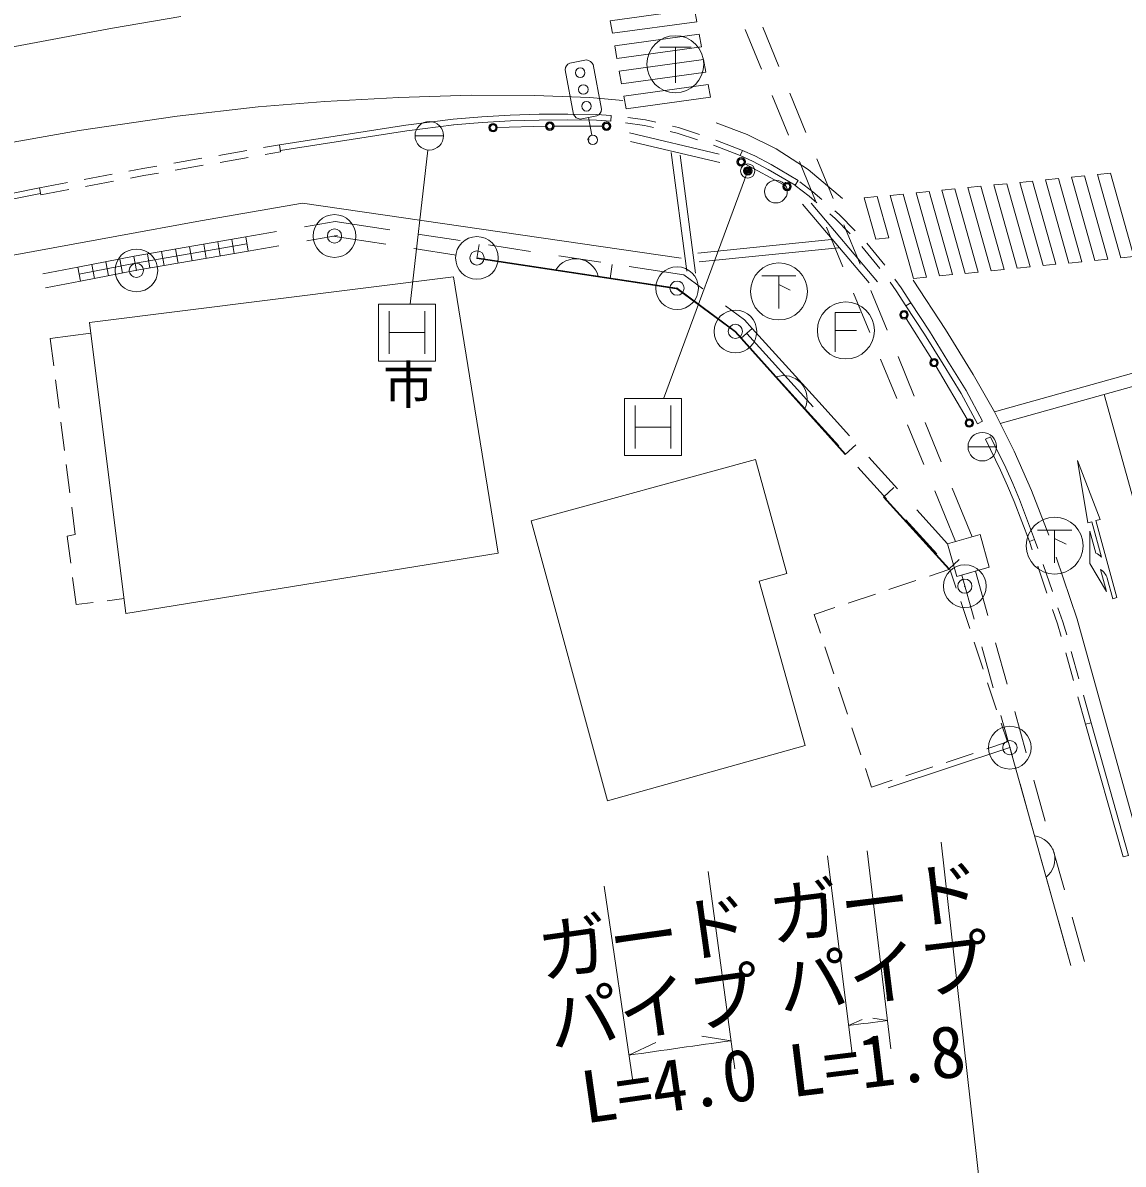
# Model space of a CAD drawing. Units: millimetres, scale not verified. Extents: x 40000 to 680000, y 20000 to 380000.
# Drawn here: x 175520 to 214160, y 249376 to 289436 of the extents above; entities that cross this region are included whole.
import ezdxf
from ezdxf.enums import TextEntityAlignment as Align

# ---------------------------------------------------------------- set-up
doc = ezdxf.new("R2010")
doc.units = ezdxf.units.MM
doc.header["$LTSCALE"] = 1000
doc.header["$PDMODE"] = 32
doc.header["$PDSIZE"] = 500
doc.linetypes.add('CHAIN', pattern=[18.5, 12, -1.5, 3.5, -1.5])
for name, color, linetype, lineweight in [('M-BGD', 7, 'Continuous', 13), ('M-BGD-EXST', 7, 'Continuous', 13), ('M-BMK', 2, 'CHAIN', 13), ('M-BMK-ROW', 30, 'Continuous', 13), ('M-STR-HTXT', 7, 'Continuous', 13), ('M-STR-STRC', 7, 'Continuous', 13)]:
    doc.layers.add(name, color=color, linetype=linetype, lineweight=lineweight)
doc.styles.add('ＭＳ ゴシック', font='')
doc.styles.get('ＭＳ ゴシック').set_extended_font_data('MS Gothic')

msp = doc.modelspace()

# ---------------------------------------------------------------- linework, layer by layer
at = {"layer": 'M-BGD'}
for p, q in [((202071, 287897), (201501, 289284)), ((201458, 287810), (200888, 289197)), ((202409, 285497), (201838, 286885)), ((203021, 285585), (202451, 286972)), ((196181, 286187), (196171, 285987)), ((197383, 286030), (196763, 286111)), ((197748, 285944), (197383, 286030)), ((197347, 285833), (196681, 285920)), ((197666, 285758), (197347, 285833)), ((198547, 285757), (198332, 285807)), ((199288, 285516), (198547, 285757)), ((189293, 285471), (190293, 285471)), ((195355, 285365), (195405, 285317)), ((199968, 284829), (196826, 285571)), ((199994, 284528), (196865, 285268)), ((198493, 285564), (198250, 285621)), ((199207, 285332), (198493, 285564)), ((200787, 284957), (199855, 285320)), ((182399, 284782), (183384, 284954)), ((183975, 285056), (184533, 285153)), ((184025, 284811), (184571, 284906)), ((184533, 285153), (184571, 284906)), ((198292, 284884), (198836, 280722)), ((200706, 284774), (199774, 285137)), ((180822, 284509), (181808, 284680)), ((180872, 284264), (181857, 284435)), ((182448, 284537), (183433, 284708)), ((198605, 284795), (199142, 280650)), ((203359, 283185), (202789, 284572)), ((203972, 283273), (203402, 284660)), ((177674, 283937), (178657, 284120)), ((179247, 284229), (179730, 284319)), ((179296, 283984), (179774, 284073)), ((179730, 284319), (180231, 284406)), ((179774, 284073), (180281, 284161)), ((176101, 283645), (177084, 283828)), ((177723, 283692), (178706, 283875)), ((203133, 283354), (202643, 283731)), ((202745, 283905), (202644, 283732)), ((203259, 283509), (202803, 283860)), ((176150, 283400), (177133, 283583)), ((203408, 283118), (203133, 283354)), ((203581, 283233), (203259, 283509)), ((185346, 283102), (198640, 281170)), ((202900, 283068), (205238, 280307)), ((203200, 283103), (205533, 280340)), ((204187, 282712), (204036, 282842)), ((185410, 282277), (186486, 282463)), ((188409, 282169), (186486, 282463)), ((204050, 282566), (203863, 282727)), ((204576, 282026), (204050, 282566)), ((204746, 282139), (204187, 282712)), ((183349, 281919), (184425, 282106)), ((190880, 281791), (189397, 282018)), ((204310, 280873), (203739, 282260)), ((204923, 280960), (204352, 282348)), ((181871, 281664), (181956, 281171)), ((182363, 281749), (182449, 281256)), ((182856, 281834), (182941, 281342)), ((185496, 281784), (186572, 281971)), ((188267, 281665), (186408, 281949)), ((191465, 281164), (191540, 281658)), ((193351, 281412), (191869, 281639)), ((199220, 281347), (203920, 281825)), ((205786, 280924), (205153, 281698)), ((179413, 281238), (179507, 280747)), ((179900, 281323), (179985, 280830)), ((180393, 281408), (180478, 280915)), ((180885, 281493), (180971, 281001)), ((181378, 281579), (181463, 281086)), ((183434, 281427), (184510, 281613)), ((190738, 281286), (189255, 281513)), ((195823, 281034), (194340, 281261)), ((199272, 281048), (204167, 281544)), ((205618, 280814), (204985, 281588)), ((176225, 280630), (177449, 280864)), ((177449, 280864), (177542, 280373)), ((177940, 280958), (178033, 280467)), ((178431, 281051), (178525, 280560)), ((178922, 281145), (179016, 280654)), ((193209, 280908), (191726, 281135)), ((196146, 280458), (196220, 280953)), ((198734, 280588), (196811, 280882)), ((192214, 270818), (190648, 280526)), ((195680, 280529), (194198, 280756)), ((199395, 280099), (198734, 280588)), ((206359, 280137), (206140, 280440)), ((176320, 280139), (177542, 280373)), ((198528, 280093), (196669, 280378)), ((200511, 278627), (198528, 280093)), ((205873, 278648), (205303, 280035)), ((206194, 280024), (205973, 280330)), ((206532, 279501), (206194, 280024)), ((206699, 279611), (206359, 280137)), ((205260, 278561), (204690, 279948)), ((188012, 277564), (188012, 279564)), ((188012, 279564), (190012, 279564)), ((188387, 279314), (188387, 277814)), ((189637, 279314), (189637, 277814)), ((190012, 279564), (190012, 277564)), ((200861, 279015), (200199, 279504)), ((204922, 279263), (204047, 279263)), ((204047, 279263), (204047, 277888)), ((201137, 278711), (200861, 279015)), ((177903, 278539), (176484, 278361)), ((188387, 278564), (189637, 278564)), ((200752, 278361), (200511, 278627)), ((203275, 275954), (200944, 278537)), ((204047, 278638), (204797, 278638)), ((176484, 278361), (176606, 277401)), ((203082, 275780), (200751, 278363)), ((206211, 276248), (205641, 277636)), ((206824, 276336), (206253, 277723)), ((190012, 277564), (188012, 277564)), ((176669, 276905), (176795, 275913)), ((196646, 274249), (196646, 276249)), ((196646, 276249), (198646, 276249)), ((198646, 276249), (198646, 274249)), ((204555, 274934), (203468, 276128)), ((197021, 275999), (197021, 274499)), ((198271, 275999), (198271, 274499)), ((204170, 274584), (203084, 275778)), ((176858, 275417), (176984, 274425)), ((197021, 275249), (198271, 275249)), ((207161, 273936), (206591, 275324)), ((207774, 274024), (207204, 275411)), ((209223, 275455), (209047, 275360)), ((204400, 274286), (204772, 274620)), ((208712, 274557), (209712, 274557)), ((198646, 274249), (196646, 274249)), ((206237, 273084), (205228, 274194)), ((177047, 273929), (177173, 272937)), ((205852, 272734), (204843, 273844)), ((205741, 272789), (206111, 273125)), ((205741, 272789), (206111, 273125)), ((208274, 271229), (207542, 273011)), ((208856, 271393), (208154, 273099)), ((177236, 272441), (177357, 271482)), ((208033, 270263), (205741, 272789)), ((208048, 270276), (205756, 272802)), ((207996, 271150), (206910, 272345)), ((193366, 271954), (196053, 262131)), ((207611, 270800), (206525, 271995)), ((177357, 271482), (177080, 271423)), ((177080, 271423), (177205, 270467)), ((211052, 271307), (210865, 271236)), ((210969, 270933), (210865, 271236)), ((211161, 270987), (211052, 271307)), ((192214, 270818), (179140, 268708)), ((208033, 270263), (208403, 270599)), ((211677, 269473), (211355, 270419)), ((202344, 270103), (201375, 269837)), ((207354, 270015), (208077, 270255)), ((208077, 270255), (208296, 269597)), ((208926, 268500), (208492, 270051)), ((209408, 268634), (208974, 270186)), ((211484, 269418), (211162, 270365)), ((177270, 269971), (177395, 269016)), ((201375, 269837), (202989, 264073)), ((205931, 269541), (206880, 269857)), ((179075, 269227), (178483, 269153)), ((204508, 269068), (205457, 269384)), ((177987, 269091), (177395, 269016)), ((203311, 268670), (204033, 268910)), ((208454, 269122), (208770, 268174)), ((211849, 268347), (211677, 268850)), ((212039, 268408), (211870, 268905)), ((203530, 268011), (203311, 268670)), ((212176, 267953), (212039, 268408)), ((211984, 267898), (211849, 268347)), ((208927, 267699), (209243, 266750)), ((210081, 266226), (209677, 267671)), ((204003, 266588), (203688, 267537)), ((209599, 266092), (209195, 267536)), ((212413, 266357), (212146, 267321)), ((212605, 266411), (212339, 267375)), ((204477, 265165), (204161, 266113)), ((209401, 266276), (209717, 265327)), ((212840, 264815), (212573, 265779)), ((213032, 264869), (212765, 265833)), ((210753, 263819), (210350, 265263)), ((210272, 263684), (209868, 265129)), ((209874, 264853), (210093, 264194)), ((214156, 260159), (212840, 264815)), ((204950, 263741), (204635, 264690)), ((202989, 264073), (196053, 262131)), ((210182, 263995), (205902, 262583)), ((210093, 264194), (209371, 263954)), ((212320, 256354), (210182, 263995)), ((208896, 263796), (207948, 263480)), ((205327, 262608), (205108, 263267)), ((207473, 263322), (206524, 263007)), ((206050, 262849), (205327, 262608)), ((211426, 261411), (211023, 262856)), ((210945, 261276), (210541, 262721)), ((212099, 259003), (211695, 260448)), ((211618, 258869), (211214, 260313)), ((214348, 260213), (214156, 260159)), ((212802, 256489), (212368, 258040)), ((212320, 256354), (211887, 257905))]:
    msp.add_line(p, q, dxfattribs=at)
for points in [[(184533, 285153), (188972, 285846), (190633, 286057)], [(196181, 286187), (195667, 286214), (194658, 286230), (193650, 286224), (192634, 286193), (191633, 286138), (190633, 286057)], [(196171, 285987), (195660, 286014), (194657, 286030), (193654, 286024), (192642, 285993), (191647, 285938), (190649, 285858)], [(184564, 284955), (189000, 285648), (190658, 285858)], [(202745, 283905), (201795, 284460), (201227, 284763), (200787, 284957), (200706, 284774)], [(202644, 283732), (201698, 284286), (201139, 284583), (200706, 284774)], [(165055, 281394), (169161, 282245), (176101, 283645), (176150, 283400)], [(165096, 281198), (169201, 282049), (176140, 283449)], [(185346, 283102), (181758, 282481), (178817, 281953), (174337, 281123), (171205, 280492), (166512, 279492), (164474, 279041), (160583, 278162), (145155, 274536)], [(177449, 280864), (179432, 281242), (183349, 281919), (183434, 281427)], [(177495, 280619), (179477, 280996), (183391, 281673)], [(177542, 280373), (179521, 280750), (183434, 281427)], [(204400, 274286), (200530, 278589), (198486, 280105), (191465, 281164)], [(204415, 274299), (200543, 278604), (198494, 280124), (191468, 281183)], [(190648, 280526), (177856, 278913), (179140, 268708)], [(209223, 275455), (208644, 276527), (208007, 277564), (207354, 278615), (206699, 279611), (206532, 279501)], [(209047, 275360), (208470, 276427), (207836, 277459), (207186, 278507), (206532, 279501)], [(203468, 276128), (201137, 278711), (200751, 278363)], [(211052, 271307), (210520, 272707), (210287, 273267), (210039, 273821), (209506, 274910), (209326, 274822)], [(210865, 271236), (210334, 272633), (210103, 273188), (209858, 273736), (209326, 274822)], [(193366, 271954), (201245, 274108), (202344, 270103)], [(214348, 260213), (213032, 264869), (212840, 264815)]]:
    msp.add_lwpolyline(points, dxfattribs=at)
msp.add_lwpolyline([(209457, 270327), (208319, 270006), (207996, 271150), (209134, 271471)], close=True, dxfattribs=at)
for centre, radius in [((189793, 285471), 500), ((204422, 278638), 1000), ((209212, 274557), 500)]:
    msp.add_circle(centre, radius, dxfattribs=at)
for centre, start, end in [((194935, 280345), 14.0473, 148.8075), ((202247, 276242), 334.5908, 109.3511), ((210951, 260090), 308.2523, 83.0126)]:
    msp.add_arc(centre, 812, start, end, dxfattribs=at)
at = {"layer": 'M-BGD-EXST'}
for p, q in [((197885, 288582), (198985, 288582)), ((198435, 288582), (198435, 287332)), ((201471, 280556), (202671, 280556)), ((202071, 280556), (202071, 279406)), ((202071, 280256), (202471, 280056)), ((211153, 271634), (212353, 271634)), ((211753, 271634), (211753, 270484)), ((211753, 271334), (212153, 271134))]:
    msp.add_line(p, q, dxfattribs=at)
for centre in [(198435, 287982), (202071, 280006), (211753, 271084)]:
    msp.add_circle(centre, 1000, dxfattribs=at)
at = {"layer": 'M-BMK'}
msp.add_arc((248993, -102996), 400000, 89.86444, 103.24977, dxfattribs=at)
at = {"layer": 'M-BMK-ROW'}
for centre in [(186465, 281953), (191468, 281183), (179508, 280747), (198494, 280124), (200543, 278604), (208599, 269662), (210182, 263995)]:
    msp.add_circle(centre, 750, dxfattribs=at)
for p in [(186465, 281953), (191468, 281183), (179508, 280747), (198494, 280124), (200543, 278604), (208599, 269662), (210182, 263995)]:
    msp.add_point(p, dxfattribs=at)
at = {"layer": 'M-STR-HTXT'}
for p, q in [((189737, 284968), (189125, 279566)), ((200977, 284236), (198014, 276241)), ((207763, 260675), (209227, 247757)), ((203778, 260201), (204643, 253254)), ((205169, 260371), (206007, 253421)), ((199582, 259654), (200527, 252718)), ((195933, 259138), (196948, 252212)), ((204520, 254247), (204997, 254457)), ((205887, 254414), (205373, 254503)), ((196803, 253201), (197749, 253643)), ((200392, 253708), (199360, 253871))]:
    msp.add_line(p, q, dxfattribs=at)
for radius in [150, 120, 90, 60, 30, 20]:
    msp.add_circle((200977, 284236), radius, dxfattribs=at)
for start, end in [(96.87704, 97.09631), (97.75886, 98.33573)]:
    msp.add_arc((248993, -102996), 360000, start, end, dxfattribs=at)
msp.add_point((200977, 284236), dxfattribs=at)
at = {"layer": 'M-STR-STRC'}
for p, q in [((195315, 288134), (194725, 288023)), ((194860, 286217), (194565, 287790)), ((195548, 287974), (195843, 286402)), ((195683, 286168), (195093, 286058)), ((195388, 286113), (195504, 285490)), ((193874, 285807), (192183, 285760)), ((195868, 285807), (194174, 285810)), ((202224, 283760), (200879, 284482)), ((206543, 279062), (207439, 277634)), ((209639, 275784), (216223, 277621)), ((207594, 277377), (208680, 275519)), ((209844, 275374), (216344, 277188)), ((213494, 276392), (218892, 256912)), ((213348, 272005), (213203, 271966)), ((212914, 271887), (213059, 271926)), ((213059, 271926), (213396, 270684)), ((213203, 271966), (213938, 269264)), ((212993, 271597), (213202, 270825)), ((213598, 269941), (213793, 269224)), ((213793, 269224), (213938, 269264))]:
    msp.add_line(p, q, dxfattribs=at)
for points in [[(181071, 289663), (178665, 289245), (173480, 288273), (168010, 287176), (162887, 286072), (161195, 285745), (159654, 285471), (157587, 285088), (155593, 284732), (153831, 284417), (152350, 284141), (150375, 283779), (147854, 283321), (145396, 282877), (142378, 282325), (139236, 281821)], [(196595, 286714), (195436, 286813), (193483, 286890), (191266, 286896), (188725, 286820), (186130, 286680), (183783, 286490), (180938, 286156), (177504, 285661), (174375, 285109), (170706, 284401), (167005, 283626), (162995, 282762)], [(199867, 285920), (200958, 285518), (201969, 285016), (203097, 284283), (204301, 283274)], [(206785, 280402), (207920, 278671), (208890, 277095), (209639, 275784), (210334, 274396), (210941, 273024), (211549, 271454)], [(213348, 272005), (212554, 274069), (212914, 271887)], [(212993, 271597), (212991, 270457), (213569, 269474), (213360, 270246)], [(211812, 270683), (212540, 268502), (213514, 265002), (216294, 255051)]]:
    msp.add_lwpolyline(points, dxfattribs=at)
for points in [[(196224, 289067), (199187, 289475), (199107, 289918), (196144, 289510)], [(196385, 288183), (199347, 288591), (199266, 289034), (196304, 288626)], [(196545, 287299), (199506, 287707), (199426, 288150), (196465, 287742)], [(199665, 286823), (199585, 287266), (196625, 286858), (196705, 286415)], [(212346, 284017), (213166, 281096), (213620, 281141), (212801, 284063)], [(213256, 284108), (214075, 281187), (214530, 281232), (213710, 284154)], [(208707, 283653), (209527, 280733), (209981, 280778), (209162, 283699)], [(209617, 283744), (210437, 280824), (210891, 280869), (210072, 283790)], [(210527, 283835), (211346, 280914), (211801, 280960), (210981, 283881)], [(211436, 283926), (212256, 281005), (212711, 281051), (211891, 283972)], [(205069, 283289), (205474, 281845), (205929, 281890), (205523, 283335)], [(205978, 283380), (206798, 280461), (207252, 280506), (206433, 283426)], [(206888, 283471), (207707, 280552), (208162, 280597), (207343, 283517)], [(207798, 283562), (208617, 280642), (209072, 280688), (208252, 283608)]]:
    msp.add_lwpolyline(points, close=True, dxfattribs=at)
for centre, radius in [((195093, 287686), 167), ((195204, 287096), 167), ((195314, 286506), 167), ((192033, 285756), 150), ((192033, 285756), 120), ((192033, 285756), 100), ((194024, 285811), 150), ((194024, 285811), 120), ((194024, 285811), 100), ((196018, 285807), 150), ((196018, 285807), 120), ((196018, 285807), 100), ((195535, 285327), 167), ((200747, 284553), 150), ((200747, 284553), 120), ((200747, 284553), 100), ((201964, 283513), 400), ((202356, 283689), 150), ((202356, 283689), 120), ((202356, 283689), 100), ((206464, 279189), 150), ((206464, 279189), 120), ((206464, 279189), 100), ((207518, 277507), 150), ((207518, 277507), 120), ((207518, 277507), 100), ((208756, 275390), 150), ((208756, 275390), 120), ((208756, 275390), 100)]:
    msp.add_circle(centre, radius, dxfattribs=at)
for centre, radius, start, end in [((195262, 287807), 331, 30.3116, 80.9037), ((194862, 287758), 299, 117.3867, 173.8286), ((195111, 286334), 277, 204.9212, 266.2941), ((195556, 286426), 288, 296.1391, 355.0761), ((212714, 269953), 1000, 46.9884, 60.773), ((213116, 269810), 500, 15.2, 60.773), ((212714, 269953), 1000, 15.20002, 15.20004)]:
    msp.add_arc(centre, radius, start, end, dxfattribs=at)

# ---------------------------------------------------------------- texts
at = {"layer": 'M-BGD', "style": 'ＭＳ ゴシック'}
msp.add_text('市', height=1320, dxfattribs=at).set_placement((188166, 275672), align=Align.BOTTOM_LEFT)
at = {"layer": 'M-STR-HTXT', "style": 'ＭＳ ゴシック'}
for s, rotation, p in [('ガード', 6.987, (201891, 256651)), ('ガード', 8.047, (193812, 255370)), ('パイプ', 6.987, (202195, 254169)), ('パイプ', 8.047, (194162, 252895)), ('L=1.8', 6.987, (202587, 251179)), ('L=4.0', 8.047, (195339, 250256))]:
    msp.add_text(s, height=1833, rotation=rotation, dxfattribs=at).set_placement(p, align=Align.BOTTOM_LEFT)

doc.saveas('drawing.dxf')
